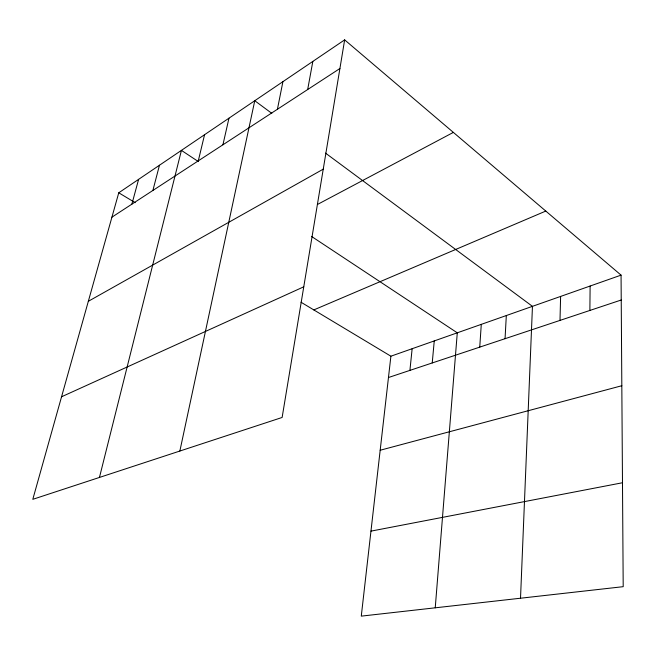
<?xml version="1.0" encoding="UTF-8"?>
<svg xmlns="http://www.w3.org/2000/svg" width="656" height="656" viewBox="0 0 656 656"><rect width="100%" height="100%" fill="white"/><g stroke="black" fill="none" stroke-linecap="round" stroke-linejoin="round"><path stroke-width="0.98" d="M589.875 310.452L590.121 286.032M559.994 320.399L560.618 296.422M520.52 598.223L532.459 306.344L325.515 153.11M505.054 338.701L506.317 315.552M479.741 347.131L481.283 324.367M435.24 607.817L457.281 332.822L311.559 236.439M432.23 362.948L434.256 340.931M409.91 370.386L412.148 348.713M621.06 275.135L390.894 356.2L361.276 616.132L623.2 586.677L621.06 275.135L344.654 39.868L118.761 192.798L32.8 499.323L282.129 417.462L344.654 39.868M307.68 89.528L312.83 61.418M277.422 109.257L282.916 81.664M179.859 451.041L254.766 100.729L271.805 113.349M222.925 144.796L228.969 118.187M198.301 160.851L204.557 134.718M99.45 477.445L181.425 150.38L198.383 161.597M152.881 190.47L159.465 165.238M131.881 204.155L138.605 179.359M111.922 217.169L339.915 68.511M88.33 301.301L323.244 169.158M317.447 204.475L453.362 132.397M61.557 396.773L303.769 286.811M313.814 309.919L545.792 211.068M388.467 377.528L621.232 300.005M380.177 450.246L621.822 385.728M370.96 531.13L622.487 482.75M118.761 192.798L135.193 202.663M301.014 302.227L390.894 356.2"/></g></svg>
